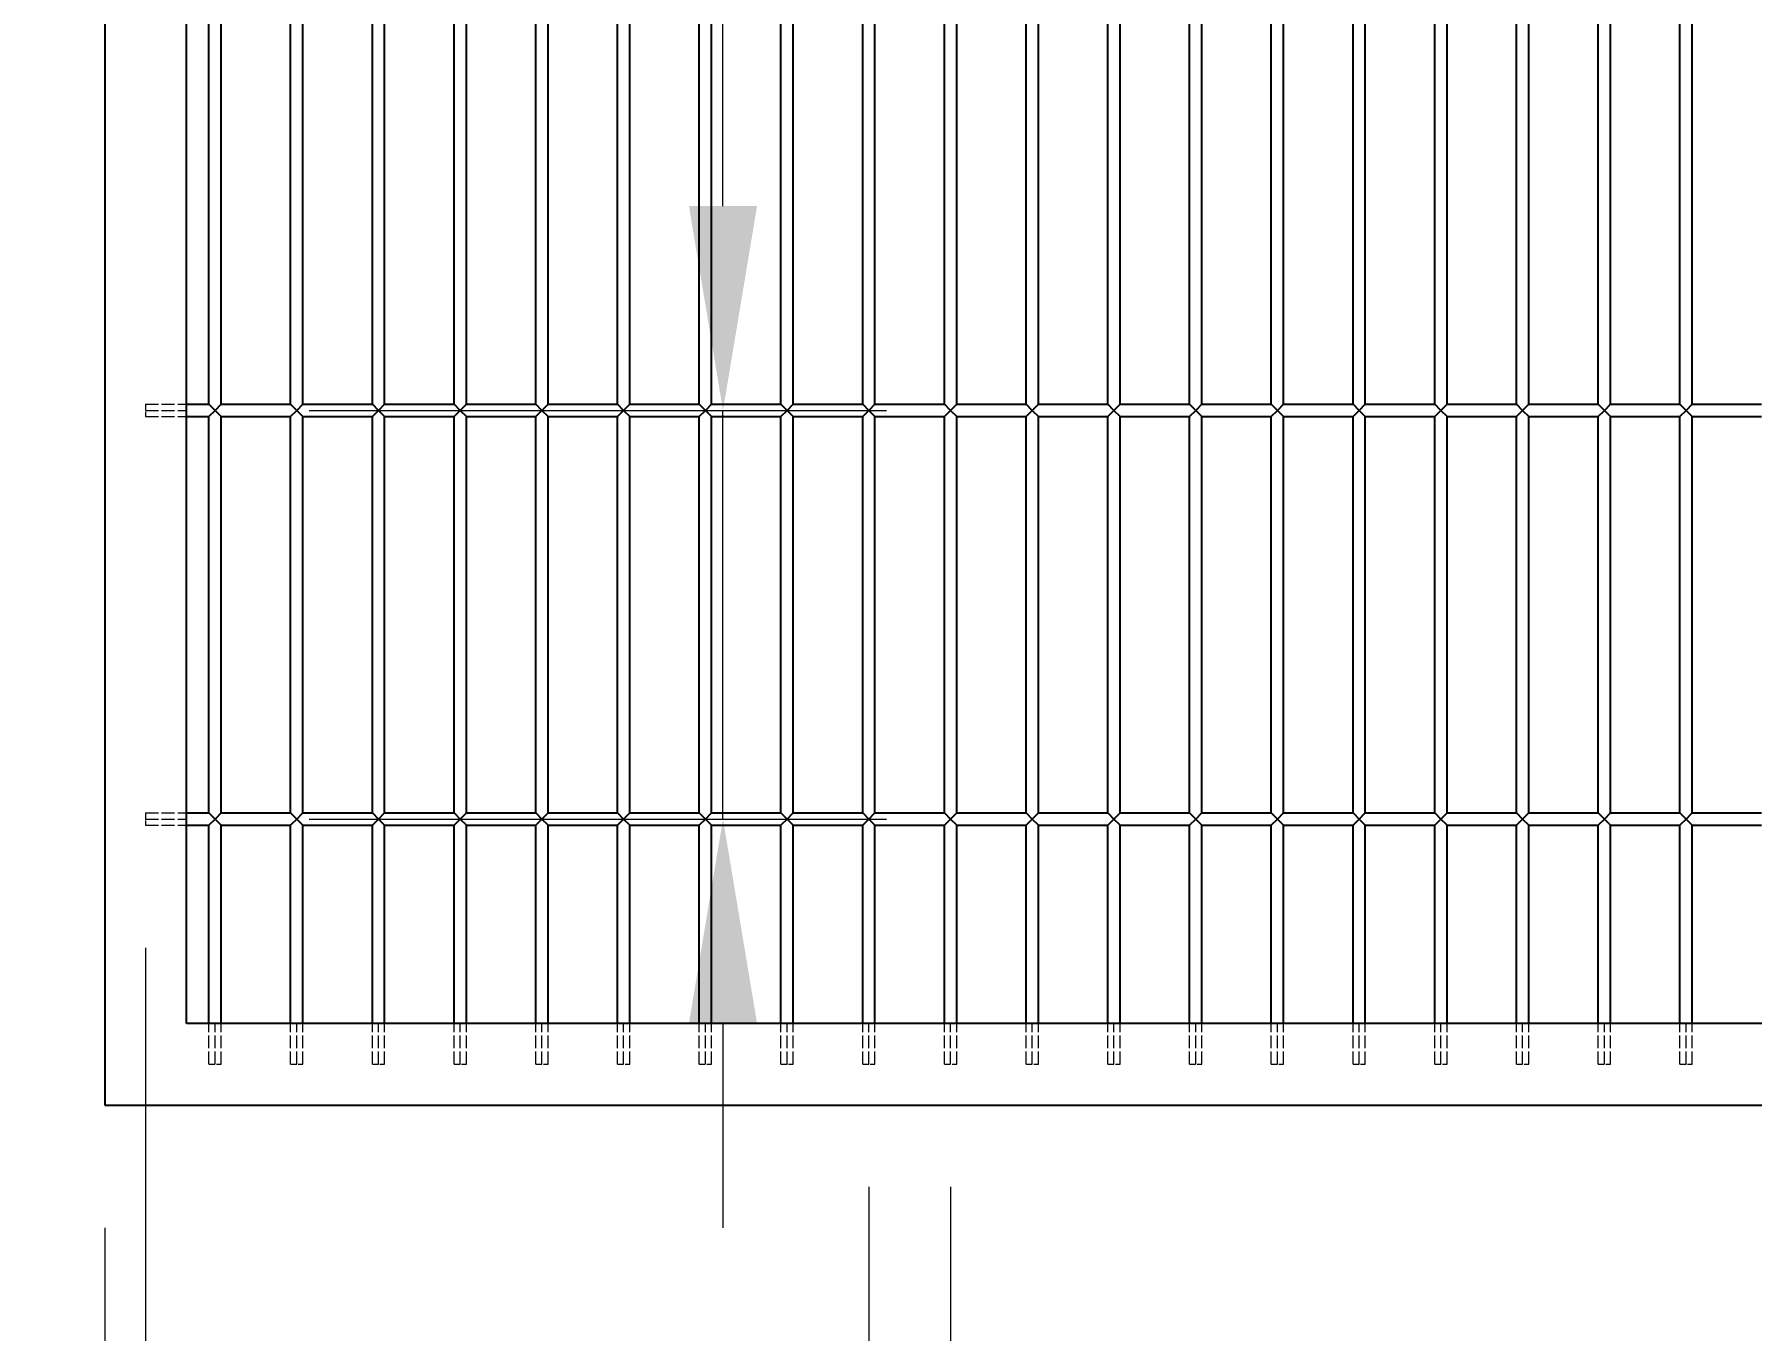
# Model space of a CAD drawing. Header units: millimetres. Extents: x 120 to 9117, y 110 to 4090.
# Drawn here: x 2015.6 to 2435.8, y 1461.8 to 1779 of the extents above; entities that cross this region are included whole.
import ezdxf

# ---------------------------------------------------------------- set-up
doc = ezdxf.new("R2010")
doc.units = ezdxf.units.MM
doc.header["$LTSCALE"] = 20
doc.linetypes.add('DASHED', pattern=[0.2067, 0.1654, -0.0413])
doc.layers.add('可见 (ISO)', color=7, linetype='Continuous', lineweight=25)
doc.layers.add('尺寸 (ISO)', color=7, linetype='Continuous', lineweight=18, true_color=0x008000)
doc.layers.add('隐藏 (ISO)', color=5, linetype='DASHED', lineweight=18, true_color=0x0000ff)
doc.styles.add('最新国标', font='simfang.ttf')
doc.dimstyles.new('默认 (GB)', dxfattribs={"dimscale": 20, "dimtxt": 2.8, "dimasz": 2.5, "dimexe": 2, "dimexo": 1.5, "dimgap": 0.5, "dimtad": 1, "dimtoh": 1, "dimdsep": 46, "dimtxsty": '最新国标', "dimcen": 0.09, "dimdle": 10, "dimclrd": 256, "dimclre": 256, "dimclrt": 256, "dimaunit": 1, "dimadec": 3, "dimazin": 2, "dimtfac": 0.535714, "dimtdec": 3, "dimtmove": 0, "dimatfit": 3, "dimfxl": 0, "dimtolj": 1, "dimlwd": -1, "dimlwe": -1, "dimarcsym": 0})

# ---------------------------------------------------------------- blocks, each defined once
blk = doc.blocks.new('*D6')
at = {"layer": 'Defpoints', "color": 0, "transparency": 16777216}
for p in [(2032.78, 3517.01), (1668.69, 1517.01), (2032.78, 1517.01)]:
    blk.add_point(p, dxfattribs=at)
at = {"layer": '尺寸 (ISO)', "color": 116, "true_color": 0x00803f, "transparency": 16777216}
for p, q in [((2002.78, 3517.01), (1628.69, 3517.01)), ((1668.69, 3467.01), (1668.69, 1567.01)), ((2002.78, 1517.01), (1628.69, 1517.01))]:
    blk.add_line(p, q, dxfattribs=at)
for points in [[(1660.36, 3467.01), (1677.03, 3467.01), (1668.69, 3517.01)], [(1660.36, 1567.01), (1677.03, 1567.01), (1668.69, 1517.01)]]:
    blk.add_solid(points, dxfattribs=at)
at = {"layer": '尺寸 (ISO)', "transparency": 16777216, "insert": (1630.37, 2517.01), "char_height": 56, "attachment_point": 5, "rotation": 90, "style": '最新国标'}
blk.add_mtext('\\A1;2000', dxfattribs=at)
blk = doc.blocks.new('*D8')
at = {"layer": 'Defpoints', "color": 0, "transparency": 16777216}
for p in [(2219.78, 1527.01), (2239.78, 1527.01), (2239.78, 1373.84)]:
    blk.add_point(p, dxfattribs=at)
at = {"layer": '尺寸 (ISO)', "color": 116, "true_color": 0x00803f, "transparency": 16777216}
for p, q in [((2219.78, 1497.01), (2219.78, 1333.84)), ((2239.78, 1497.01), (2239.78, 1333.84)), ((2169.78, 1373.84), (2119.78, 1373.84)), ((2219.78, 1373.84), (2239.78, 1373.84)), ((2289.78, 1373.84), (2433.38, 1373.84))]:
    blk.add_line(p, q, dxfattribs=at)
for points in [[(2169.78, 1382.17), (2169.78, 1365.51), (2219.78, 1373.84)], [(2289.78, 1382.17), (2289.78, 1365.51), (2239.78, 1373.84)]]:
    blk.add_solid(points, dxfattribs=at)
at = {"layer": '尺寸 (ISO)', "transparency": 16777216, "insert": (2386.58, 1412.16), "char_height": 56, "attachment_point": 5, "style": '最新国标'}
blk.add_mtext('\\A1;20', dxfattribs=at)
blk = doc.blocks.new('*D9')
at = {"layer": 'Defpoints', "color": 0, "transparency": 16777216}
for p in [(2052.78, 1687.01), (2052.78, 1587.01), (2184.09, 1587.01)]:
    blk.add_point(p, dxfattribs=at)
at = {"layer": '尺寸 (ISO)', "color": 116, "true_color": 0x00803f, "transparency": 16777216}
for p, q in [((2184.09, 1737.01), (2184.09, 1982.31)), ((2082.78, 1687.01), (2224.09, 1687.01)), ((2184.09, 1587.01), (2184.09, 1687.01)), ((2082.78, 1587.01), (2224.09, 1587.01)), ((2184.09, 1537.01), (2184.09, 1487.01))]:
    blk.add_line(p, q, dxfattribs=at)
for points in [[(2175.76, 1737.01), (2192.43, 1737.01), (2184.09, 1687.01)], [(2175.76, 1537.01), (2192.43, 1537.01), (2184.09, 1587.01)]]:
    blk.add_solid(points, dxfattribs=at)
at = {"layer": '尺寸 (ISO)', "transparency": 16777216, "insert": (2145.77, 1917.59), "char_height": 56, "attachment_point": 5, "rotation": 90, "style": '最新国标'}
blk.add_mtext('\\A1;100', dxfattribs=at)
blk = doc.blocks.new('*D10')
at = {"layer": 'Defpoints', "color": 0, "transparency": 16777216}
for p in [(1852.78, 2507.01), (2052.78, 2507.01), (2032.78, 1517.01)]:
    blk.add_point(p, dxfattribs=at)
at = {"layer": '尺寸 (ISO)', "color": 116, "true_color": 0x00803f, "transparency": 16777216}
for p, q in [((2022.78, 2507.01), (1812.78, 2507.01)), ((1852.78, 1567.01), (1852.78, 2457.01)), ((2002.78, 1517.01), (1812.78, 1517.01))]:
    blk.add_line(p, q, dxfattribs=at)
for points in [[(1844.45, 2457.01), (1861.11, 2457.01), (1852.78, 2507.01)], [(1844.45, 1567.01), (1861.11, 1567.01), (1852.78, 1517.01)]]:
    blk.add_solid(points, dxfattribs=at)
at = {"layer": '尺寸 (ISO)', "transparency": 16777216, "insert": (1814.46, 2012.01), "char_height": 56, "attachment_point": 5, "rotation": 90, "style": '最新国标'}
blk.add_mtext('\\A1;990', dxfattribs=at)
blk = doc.blocks.new('_DotSmall')
at = {"color": 0, "linetype": 'ByBlock', "const_width": 0.5}
blk.add_lwpolyline([(-0.0625, 0, 1), (0.0625, 0, 1)], format="xyb", close=True, dxfattribs=at)
blk = doc.blocks.new('*D20')
at = {"layer": 'Defpoints', "color": 0, "transparency": 16777216}
for p in [(2042.78, 1585.51), (2032.78, 1517.01), (2042.78, 1208.28)]:
    blk.add_point(p, dxfattribs=at)
at = {"layer": '尺寸 (ISO)', "color": 116, "true_color": 0x00803f, "transparency": 16777216}
for p, q in [((2042.78, 1555.51), (2042.78, 1168.28)), ((2032.78, 1487.01), (2032.78, 1168.28)), ((1982.78, 1208.28), (1844.3, 1208.28)), ((2042.78, 1208.28), (2032.78, 1208.28)), ((2042.78, 1208.28), (2142.78, 1208.28))]:
    blk.add_line(p, q, dxfattribs=at)
blk.add_solid([(1982.78, 1216.61), (1982.78, 1199.94), (2032.78, 1208.28)], dxfattribs=at)
at = {"layer": '尺寸 (ISO)', "color": 116, "true_color": 0x00803f, "transparency": 16777216, "xscale": 50, "yscale": 50, "zscale": 50, "rotation": 180}
blk.add_blockref('_DotSmall', (2042.78, 1208.28), dxfattribs=at)
at = {"layer": '尺寸 (ISO)', "transparency": 16777216, "insert": (1888.54, 1246.6), "char_height": 56, "attachment_point": 5, "style": '最新国标'}
blk.add_mtext('\\A1;10', dxfattribs=at)
blk = doc.blocks.new('*D21')
at = {"layer": 'Defpoints', "color": 0, "transparency": 16777216}
for p in [(2042.78, 1585.51), (2747.78, 1585.51), (2747.78, 1208.28)]:
    blk.add_point(p, dxfattribs=at)
at = {"layer": '尺寸 (ISO)', "color": 116, "true_color": 0x00803f, "transparency": 16777216}
for p, q in [((2042.78, 1555.51), (2042.78, 1168.28)), ((2747.78, 1555.51), (2747.78, 1168.28)), ((2042.78, 1208.28), (2697.78, 1208.28))]:
    blk.add_line(p, q, dxfattribs=at)
blk.add_solid([(2697.78, 1216.61), (2697.78, 1199.94), (2747.78, 1208.28)], dxfattribs=at)
at = {"layer": '尺寸 (ISO)', "color": 116, "true_color": 0x00803f, "transparency": 16777216, "xscale": 50, "yscale": 50, "zscale": 50, "rotation": 180}
blk.add_blockref('_DotSmall', (2042.78, 1208.28), dxfattribs=at)
at = {"layer": '尺寸 (ISO)', "transparency": 16777216, "insert": (2532.78, 1246.6), "char_height": 56, "attachment_point": 5, "style": '最新国标'}
blk.add_mtext('\\A1;705', dxfattribs=at)

msp = doc.modelspace()

# ---------------------------------------------------------------- linework, layer by layer
at = {"layer": '可见 (ISO)'}
for p, q in [((2032.78, 3517.011), (2032.78, 1517.011)), ((2052.78, 1537.011), (2052.78, 2507.011)), ((2058.28, 1688.511), (2058.28, 1785.511)), ((2061.28, 1688.511), (2061.28, 1785.511)), ((2078.28, 1688.511), (2078.28, 1785.511)), ((2081.28, 1688.511), (2081.28, 1785.511)), ((2098.28, 1688.511), (2098.28, 1785.511)), ((2101.28, 1688.511), (2101.28, 1785.511)), ((2118.28, 1688.511), (2118.28, 1785.511)), ((2121.28, 1688.511), (2121.28, 1785.511)), ((2138.28, 1688.511), (2138.28, 1785.511)), ((2141.28, 1688.511), (2141.28, 1785.511)), ((2158.28, 1688.511), (2158.28, 1785.511)), ((2161.28, 1688.511), (2161.28, 1785.511)), ((2178.28, 1688.511), (2178.28, 1785.511)), ((2181.28, 1688.511), (2181.28, 1785.511)), ((2198.28, 1688.511), (2198.28, 1785.511)), ((2201.28, 1688.511), (2201.28, 1785.511)), ((2218.28, 1688.511), (2218.28, 1785.511)), ((2221.28, 1688.511), (2221.28, 1785.511)), ((2238.28, 1688.511), (2238.28, 1785.511)), ((2241.28, 1688.511), (2241.28, 1785.511)), ((2258.28, 1688.511), (2258.28, 1785.511)), ((2261.28, 1688.511), (2261.28, 1785.511)), ((2278.28, 1688.511), (2278.28, 1785.511)), ((2281.28, 1688.511), (2281.28, 1785.511)), ((2298.28, 1688.511), (2298.28, 1785.511)), ((2301.28, 1688.511), (2301.28, 1785.511)), ((2318.28, 1688.511), (2318.28, 1785.511)), ((2321.28, 1688.511), (2321.28, 1785.511)), ((2338.28, 1688.511), (2338.28, 1785.511)), ((2341.28, 1688.511), (2341.28, 1785.511)), ((2358.28, 1688.511), (2358.28, 1785.511)), ((2361.28, 1688.511), (2361.28, 1785.511)), ((2378.28, 1688.511), (2378.28, 1785.511)), ((2381.28, 1688.511), (2381.28, 1785.511)), ((2398.28, 1688.511), (2398.28, 1785.511)), ((2401.28, 1688.511), (2401.28, 1785.511)), ((2418.28, 1688.511), (2418.28, 1785.511)), ((2421.28, 1688.511), (2421.28, 1785.511)), ((2052.78, 1688.511), (2058.28, 1688.511)), ((2052.78, 1685.511), (2058.28, 1685.511)), ((2059.78, 1687.011), (2058.28, 1688.511)), ((2058.28, 1685.511), (2059.78, 1687.011)), ((2058.28, 1588.511), (2058.28, 1685.511)), ((2061.28, 1688.511), (2059.78, 1687.011)), ((2059.78, 1687.011), (2061.28, 1685.511)), ((2061.28, 1688.511), (2078.28, 1688.511)), ((2061.28, 1685.511), (2078.28, 1685.511)), ((2061.28, 1588.511), (2061.28, 1685.511)), ((2079.78, 1687.011), (2078.28, 1688.511)), ((2078.28, 1685.511), (2079.78, 1687.011)), ((2078.28, 1588.511), (2078.28, 1685.511)), ((2081.28, 1688.511), (2079.78, 1687.011)), ((2079.78, 1687.011), (2081.28, 1685.511)), ((2081.28, 1688.511), (2098.28, 1688.511)), ((2081.28, 1685.511), (2098.28, 1685.511)), ((2081.28, 1588.511), (2081.28, 1685.511)), ((2099.78, 1687.011), (2098.28, 1688.511)), ((2098.28, 1685.511), (2099.78, 1687.011)), ((2098.28, 1588.511), (2098.28, 1685.511)), ((2101.28, 1688.511), (2099.78, 1687.011)), ((2099.78, 1687.011), (2101.28, 1685.511)), ((2101.28, 1688.511), (2118.28, 1688.511)), ((2101.28, 1685.511), (2118.28, 1685.511)), ((2101.28, 1588.511), (2101.28, 1685.511)), ((2119.78, 1687.011), (2118.28, 1688.511)), ((2118.28, 1685.511), (2119.78, 1687.011)), ((2118.28, 1588.511), (2118.28, 1685.511)), ((2121.28, 1688.511), (2119.78, 1687.011)), ((2119.78, 1687.011), (2121.28, 1685.511)), ((2121.28, 1688.511), (2138.28, 1688.511)), ((2121.28, 1685.511), (2138.28, 1685.511)), ((2121.28, 1588.511), (2121.28, 1685.511)), ((2139.78, 1687.011), (2138.28, 1688.511)), ((2138.28, 1685.511), (2139.78, 1687.011)), ((2138.28, 1588.511), (2138.28, 1685.511)), ((2141.28, 1688.511), (2139.78, 1687.011)), ((2139.78, 1687.011), (2141.28, 1685.511)), ((2141.28, 1688.511), (2158.28, 1688.511)), ((2141.28, 1685.511), (2158.28, 1685.511)), ((2141.28, 1588.511), (2141.28, 1685.511)), ((2159.78, 1687.011), (2158.28, 1688.511)), ((2158.28, 1685.511), (2159.78, 1687.011)), ((2158.28, 1588.511), (2158.28, 1685.511)), ((2161.28, 1688.511), (2159.78, 1687.011)), ((2159.78, 1687.011), (2161.28, 1685.511)), ((2161.28, 1688.511), (2178.28, 1688.511)), ((2161.28, 1685.511), (2178.28, 1685.511)), ((2161.28, 1588.511), (2161.28, 1685.511)), ((2179.78, 1687.011), (2178.28, 1688.511)), ((2178.28, 1685.511), (2179.78, 1687.011)), ((2178.28, 1588.511), (2178.28, 1685.511)), ((2181.28, 1688.511), (2179.78, 1687.011)), ((2179.78, 1687.011), (2181.28, 1685.511)), ((2181.28, 1688.511), (2198.28, 1688.511)), ((2181.28, 1685.511), (2198.28, 1685.511)), ((2181.28, 1588.511), (2181.28, 1685.511)), ((2199.78, 1687.011), (2198.28, 1688.511)), ((2198.28, 1685.511), (2199.78, 1687.011)), ((2198.28, 1588.511), (2198.28, 1685.511)), ((2201.28, 1688.511), (2199.78, 1687.011)), ((2199.78, 1687.011), (2201.28, 1685.511)), ((2201.28, 1688.511), (2218.28, 1688.511)), ((2201.28, 1685.511), (2218.28, 1685.511)), ((2201.28, 1588.511), (2201.28, 1685.511)), ((2219.78, 1687.011), (2218.28, 1688.511)), ((2218.28, 1685.511), (2219.78, 1687.011)), ((2218.28, 1588.511), (2218.28, 1685.511)), ((2221.28, 1688.511), (2219.78, 1687.011)), ((2219.78, 1687.011), (2221.28, 1685.511)), ((2221.28, 1688.511), (2238.28, 1688.511)), ((2221.28, 1685.511), (2238.28, 1685.511)), ((2221.28, 1588.511), (2221.28, 1685.511)), ((2239.78, 1687.011), (2238.28, 1688.511)), ((2238.28, 1685.511), (2239.78, 1687.011)), ((2238.28, 1588.511), (2238.28, 1685.511)), ((2241.28, 1688.511), (2239.78, 1687.011)), ((2239.78, 1687.011), (2241.28, 1685.511)), ((2241.28, 1688.511), (2258.28, 1688.511)), ((2241.28, 1685.511), (2258.28, 1685.511)), ((2241.28, 1588.511), (2241.28, 1685.511)), ((2259.78, 1687.011), (2258.28, 1688.511)), ((2258.28, 1685.511), (2259.78, 1687.011)), ((2258.28, 1588.511), (2258.28, 1685.511)), ((2261.28, 1688.511), (2259.78, 1687.011)), ((2259.78, 1687.011), (2261.28, 1685.511)), ((2261.28, 1688.511), (2278.28, 1688.511)), ((2261.28, 1685.511), (2278.28, 1685.511)), ((2261.28, 1588.511), (2261.28, 1685.511)), ((2279.78, 1687.011), (2278.28, 1688.511)), ((2278.28, 1685.511), (2279.78, 1687.011)), ((2278.28, 1588.511), (2278.28, 1685.511)), ((2281.28, 1688.511), (2279.78, 1687.011)), ((2279.78, 1687.011), (2281.28, 1685.511)), ((2281.28, 1688.511), (2298.28, 1688.511)), ((2281.28, 1685.511), (2298.28, 1685.511)), ((2281.28, 1588.511), (2281.28, 1685.511)), ((2299.78, 1687.011), (2298.28, 1688.511)), ((2298.28, 1685.511), (2299.78, 1687.011)), ((2298.28, 1588.511), (2298.28, 1685.511)), ((2301.28, 1688.511), (2299.78, 1687.011)), ((2299.78, 1687.011), (2301.28, 1685.511)), ((2301.28, 1688.511), (2318.28, 1688.511)), ((2301.28, 1685.511), (2318.28, 1685.511)), ((2301.28, 1588.511), (2301.28, 1685.511)), ((2319.78, 1687.011), (2318.28, 1688.511)), ((2318.28, 1685.511), (2319.78, 1687.011)), ((2318.28, 1588.511), (2318.28, 1685.511)), ((2321.28, 1688.511), (2319.78, 1687.011)), ((2319.78, 1687.011), (2321.28, 1685.511)), ((2321.28, 1688.511), (2338.28, 1688.511)), ((2321.28, 1685.511), (2338.28, 1685.511)), ((2321.28, 1588.511), (2321.28, 1685.511)), ((2339.78, 1687.011), (2338.28, 1688.511)), ((2338.28, 1685.511), (2339.78, 1687.011)), ((2338.28, 1588.511), (2338.28, 1685.511)), ((2341.28, 1688.511), (2339.78, 1687.011)), ((2339.78, 1687.011), (2341.28, 1685.511)), ((2341.28, 1688.511), (2358.28, 1688.511)), ((2341.28, 1685.511), (2358.28, 1685.511)), ((2341.28, 1588.511), (2341.28, 1685.511)), ((2359.78, 1687.011), (2358.28, 1688.511)), ((2358.28, 1685.511), (2359.78, 1687.011)), ((2358.28, 1588.511), (2358.28, 1685.511)), ((2361.28, 1688.511), (2359.78, 1687.011)), ((2359.78, 1687.011), (2361.28, 1685.511)), ((2361.28, 1688.511), (2378.28, 1688.511)), ((2361.28, 1685.511), (2378.28, 1685.511)), ((2361.28, 1588.511), (2361.28, 1685.511)), ((2379.78, 1687.011), (2378.28, 1688.511)), ((2378.28, 1685.511), (2379.78, 1687.011)), ((2378.28, 1588.511), (2378.28, 1685.511)), ((2381.28, 1688.511), (2379.78, 1687.011)), ((2379.78, 1687.011), (2381.28, 1685.511)), ((2381.28, 1688.511), (2398.28, 1688.511)), ((2381.28, 1685.511), (2398.28, 1685.511)), ((2381.28, 1588.511), (2381.28, 1685.511)), ((2399.78, 1687.011), (2398.28, 1688.511)), ((2398.28, 1685.511), (2399.78, 1687.011)), ((2398.28, 1588.511), (2398.28, 1685.511)), ((2401.28, 1688.511), (2399.78, 1687.011)), ((2399.78, 1687.011), (2401.28, 1685.511)), ((2401.28, 1688.511), (2418.28, 1688.511)), ((2401.28, 1685.511), (2418.28, 1685.511)), ((2401.28, 1588.511), (2401.28, 1685.511)), ((2419.78, 1687.011), (2418.28, 1688.511)), ((2418.28, 1685.511), (2419.78, 1687.011)), ((2418.28, 1588.511), (2418.28, 1685.511)), ((2421.28, 1688.511), (2419.78, 1687.011)), ((2419.78, 1687.011), (2421.28, 1685.511)), ((2421.28, 1688.511), (2438.28, 1688.511)), ((2421.28, 1685.511), (2438.28, 1685.511)), ((2421.28, 1588.511), (2421.28, 1685.511)), ((2052.78, 1588.511), (2058.28, 1588.511)), ((2052.78, 1585.511), (2058.28, 1585.511)), ((2059.78, 1587.011), (2058.28, 1588.511)), ((2058.28, 1585.511), (2059.78, 1587.011)), ((2058.28, 1537.011), (2058.28, 1585.511)), ((2061.28, 1588.511), (2059.78, 1587.011)), ((2059.78, 1587.011), (2061.28, 1585.511)), ((2061.28, 1588.511), (2078.28, 1588.511)), ((2061.28, 1585.511), (2078.28, 1585.511)), ((2061.28, 1537.011), (2061.28, 1585.511)), ((2078.28, 1588.511), (2079.78, 1587.011)), ((2079.78, 1587.011), (2078.28, 1585.511)), ((2078.28, 1537.011), (2078.28, 1585.511)), ((2079.78, 1587.011), (2081.28, 1588.511)), ((2081.28, 1585.511), (2079.78, 1587.011)), ((2081.28, 1588.511), (2098.28, 1588.511)), ((2081.28, 1537.011), (2081.28, 1585.511)), ((2081.28, 1585.511), (2098.28, 1585.511)), ((2098.28, 1588.511), (2099.78, 1587.011)), ((2099.78, 1587.011), (2098.28, 1585.511)), ((2098.28, 1537.011), (2098.28, 1585.511)), ((2099.78, 1587.011), (2101.28, 1588.511)), ((2101.28, 1585.511), (2099.78, 1587.011)), ((2101.28, 1588.511), (2118.28, 1588.511)), ((2101.28, 1537.011), (2101.28, 1585.511)), ((2101.28, 1585.511), (2118.28, 1585.511)), ((2118.28, 1588.511), (2119.78, 1587.011)), ((2119.78, 1587.011), (2118.28, 1585.511)), ((2118.28, 1537.011), (2118.28, 1585.511)), ((2119.78, 1587.011), (2121.28, 1588.511)), ((2121.28, 1585.511), (2119.78, 1587.011)), ((2121.28, 1588.511), (2138.28, 1588.511)), ((2121.28, 1537.011), (2121.28, 1585.511)), ((2121.28, 1585.511), (2138.28, 1585.511)), ((2138.28, 1588.511), (2139.78, 1587.011)), ((2139.78, 1587.011), (2138.28, 1585.511)), ((2138.28, 1537.011), (2138.28, 1585.511)), ((2139.78, 1587.011), (2141.28, 1588.511)), ((2141.28, 1585.511), (2139.78, 1587.011)), ((2141.28, 1588.511), (2158.28, 1588.511)), ((2141.28, 1537.011), (2141.28, 1585.511)), ((2141.28, 1585.511), (2158.28, 1585.511)), ((2158.28, 1588.511), (2159.78, 1587.011)), ((2159.78, 1587.011), (2158.28, 1585.511)), ((2158.28, 1537.011), (2158.28, 1585.511)), ((2159.78, 1587.011), (2161.28, 1588.511)), ((2161.28, 1585.511), (2159.78, 1587.011)), ((2161.28, 1588.511), (2178.28, 1588.511)), ((2161.28, 1537.011), (2161.28, 1585.511)), ((2161.28, 1585.511), (2178.28, 1585.511)), ((2178.28, 1588.511), (2179.78, 1587.011)), ((2179.78, 1587.011), (2178.28, 1585.511)), ((2178.28, 1537.011), (2178.28, 1585.511)), ((2179.78, 1587.011), (2181.28, 1588.511)), ((2181.28, 1585.511), (2179.78, 1587.011)), ((2181.28, 1588.511), (2198.28, 1588.511)), ((2181.28, 1537.011), (2181.28, 1585.511)), ((2181.28, 1585.511), (2198.28, 1585.511)), ((2198.28, 1588.511), (2199.78, 1587.011)), ((2199.78, 1587.011), (2198.28, 1585.511)), ((2198.28, 1537.011), (2198.28, 1585.511)), ((2199.78, 1587.011), (2201.28, 1588.511)), ((2201.28, 1585.511), (2199.78, 1587.011)), ((2201.28, 1588.511), (2218.28, 1588.511)), ((2201.28, 1537.011), (2201.28, 1585.511)), ((2201.28, 1585.511), (2218.28, 1585.511)), ((2218.28, 1588.511), (2219.78, 1587.011)), ((2219.78, 1587.011), (2218.28, 1585.511)), ((2218.28, 1537.011), (2218.28, 1585.511)), ((2219.78, 1587.011), (2221.28, 1588.511)), ((2221.28, 1585.511), (2219.78, 1587.011)), ((2221.28, 1588.511), (2238.28, 1588.511)), ((2221.28, 1537.011), (2221.28, 1585.511)), ((2221.28, 1585.511), (2238.28, 1585.511)), ((2238.28, 1588.511), (2239.78, 1587.011)), ((2239.78, 1587.011), (2238.28, 1585.511)), ((2238.28, 1537.011), (2238.28, 1585.511)), ((2239.78, 1587.011), (2241.28, 1588.511)), ((2241.28, 1585.511), (2239.78, 1587.011)), ((2241.28, 1588.511), (2258.28, 1588.511)), ((2241.28, 1537.011), (2241.28, 1585.511)), ((2241.28, 1585.511), (2258.28, 1585.511)), ((2258.28, 1588.511), (2259.78, 1587.011)), ((2259.78, 1587.011), (2258.28, 1585.511)), ((2258.28, 1537.011), (2258.28, 1585.511)), ((2259.78, 1587.011), (2261.28, 1588.511)), ((2261.28, 1585.511), (2259.78, 1587.011)), ((2261.28, 1588.511), (2278.28, 1588.511)), ((2261.28, 1537.011), (2261.28, 1585.511)), ((2261.28, 1585.511), (2278.28, 1585.511)), ((2278.28, 1588.511), (2279.78, 1587.011)), ((2279.78, 1587.011), (2278.28, 1585.511)), ((2278.28, 1537.011), (2278.28, 1585.511)), ((2279.78, 1587.011), (2281.28, 1588.511)), ((2281.28, 1585.511), (2279.78, 1587.011)), ((2281.28, 1588.511), (2298.28, 1588.511)), ((2281.28, 1537.011), (2281.28, 1585.511)), ((2281.28, 1585.511), (2298.28, 1585.511)), ((2298.28, 1588.511), (2299.78, 1587.011)), ((2299.78, 1587.011), (2298.28, 1585.511)), ((2298.28, 1537.011), (2298.28, 1585.511)), ((2299.78, 1587.011), (2301.28, 1588.511)), ((2301.28, 1585.511), (2299.78, 1587.011)), ((2301.28, 1588.511), (2318.28, 1588.511)), ((2301.28, 1537.011), (2301.28, 1585.511)), ((2301.28, 1585.511), (2318.28, 1585.511)), ((2318.28, 1588.511), (2319.78, 1587.011)), ((2319.78, 1587.011), (2318.28, 1585.511)), ((2318.28, 1537.011), (2318.28, 1585.511)), ((2319.78, 1587.011), (2321.28, 1588.511)), ((2321.28, 1585.511), (2319.78, 1587.011)), ((2321.28, 1588.511), (2338.28, 1588.511)), ((2321.28, 1537.011), (2321.28, 1585.511)), ((2321.28, 1585.511), (2338.28, 1585.511)), ((2338.28, 1588.511), (2339.78, 1587.011)), ((2339.78, 1587.011), (2338.28, 1585.511)), ((2338.28, 1537.011), (2338.28, 1585.511)), ((2339.78, 1587.011), (2341.28, 1588.511)), ((2341.28, 1585.511), (2339.78, 1587.011)), ((2341.28, 1588.511), (2358.28, 1588.511)), ((2341.28, 1537.011), (2341.28, 1585.511)), ((2341.28, 1585.511), (2358.28, 1585.511)), ((2358.28, 1588.511), (2359.78, 1587.011)), ((2359.78, 1587.011), (2358.28, 1585.511)), ((2358.28, 1537.011), (2358.28, 1585.511)), ((2359.78, 1587.011), (2361.28, 1588.511)), ((2361.28, 1585.511), (2359.78, 1587.011)), ((2361.28, 1588.511), (2378.28, 1588.511)), ((2361.28, 1537.011), (2361.28, 1585.511)), ((2361.28, 1585.511), (2378.28, 1585.511)), ((2378.28, 1588.511), (2379.78, 1587.011)), ((2379.78, 1587.011), (2378.28, 1585.511)), ((2378.28, 1537.011), (2378.28, 1585.511)), ((2379.78, 1587.011), (2381.28, 1588.511)), ((2381.28, 1585.511), (2379.78, 1587.011)), ((2381.28, 1588.511), (2398.28, 1588.511)), ((2381.28, 1537.011), (2381.28, 1585.511)), ((2381.28, 1585.511), (2398.28, 1585.511)), ((2398.28, 1588.511), (2399.78, 1587.011)), ((2399.78, 1587.011), (2398.28, 1585.511)), ((2398.28, 1537.011), (2398.28, 1585.511)), ((2399.78, 1587.011), (2401.28, 1588.511)), ((2401.28, 1585.511), (2399.78, 1587.011)), ((2401.28, 1588.511), (2418.28, 1588.511)), ((2401.28, 1537.011), (2401.28, 1585.511)), ((2401.28, 1585.511), (2418.28, 1585.511)), ((2418.28, 1588.511), (2419.78, 1587.011)), ((2419.78, 1587.011), (2418.28, 1585.511)), ((2418.28, 1537.011), (2418.28, 1585.511)), ((2419.78, 1587.011), (2421.28, 1588.511)), ((2421.28, 1585.511), (2419.78, 1587.011)), ((2421.28, 1588.511), (2438.28, 1588.511)), ((2421.28, 1537.011), (2421.28, 1585.511)), ((2421.28, 1585.511), (2438.28, 1585.511)), ((2787.78, 1537.011), (2052.78, 1537.011)), ((2032.78, 1517.011), (2807.78, 1517.011))]:
    msp.add_line(p, q, dxfattribs=at)
at = {"layer": '隐藏 (ISO)', "ltscale": 0.448684}
for p, q in [((2042.78, 1688.511), (2042.78, 1685.511)), ((2042.78, 1588.511), (2042.78, 1585.511)), ((2058.28, 1527.011), (2061.28, 1527.011)), ((2078.28, 1527.011), (2081.28, 1527.011)), ((2098.28, 1527.011), (2101.28, 1527.011)), ((2118.28, 1527.011), (2121.28, 1527.011)), ((2138.28, 1527.011), (2141.28, 1527.011)), ((2158.28, 1527.011), (2161.28, 1527.011)), ((2178.28, 1527.011), (2181.28, 1527.011)), ((2198.28, 1527.011), (2201.28, 1527.011)), ((2218.28, 1527.011), (2221.28, 1527.011)), ((2238.28, 1527.011), (2241.28, 1527.011)), ((2258.28, 1527.011), (2261.28, 1527.011)), ((2278.28, 1527.011), (2281.28, 1527.011)), ((2298.28, 1527.011), (2301.28, 1527.011)), ((2318.28, 1527.011), (2321.28, 1527.011)), ((2338.28, 1527.011), (2341.28, 1527.011)), ((2358.28, 1527.011), (2361.28, 1527.011)), ((2378.28, 1527.011), (2381.28, 1527.011)), ((2398.28, 1527.011), (2401.28, 1527.011)), ((2418.28, 1527.011), (2421.28, 1527.011))]:
    msp.add_line(p, q, dxfattribs=at)
at = {"layer": '隐藏 (ISO)', "ltscale": 0.952248}
for p, q in [((2042.78, 1688.511), (2052.78, 1688.511)), ((2042.78, 1687.011), (2052.78, 1687.011)), ((2042.78, 1685.511), (2052.78, 1685.511)), ((2042.78, 1588.511), (2052.78, 1588.511)), ((2042.78, 1587.011), (2052.78, 1587.011)), ((2042.78, 1585.511), (2052.78, 1585.511)), ((2058.28, 1527.011), (2058.28, 1537.011)), ((2059.78, 1527.011), (2059.78, 1537.011)), ((2061.28, 1527.011), (2061.28, 1537.011)), ((2078.28, 1527.011), (2078.28, 1537.011)), ((2079.78, 1527.011), (2079.78, 1537.011)), ((2081.28, 1527.011), (2081.28, 1537.011)), ((2098.28, 1527.011), (2098.28, 1537.011)), ((2099.78, 1527.011), (2099.78, 1537.011)), ((2101.28, 1527.011), (2101.28, 1537.011)), ((2118.28, 1527.011), (2118.28, 1537.011)), ((2119.78, 1527.011), (2119.78, 1537.011)), ((2121.28, 1527.011), (2121.28, 1537.011)), ((2138.28, 1527.011), (2138.28, 1537.011)), ((2139.78, 1527.011), (2139.78, 1537.011)), ((2141.28, 1527.011), (2141.28, 1537.011)), ((2158.28, 1527.011), (2158.28, 1537.011)), ((2159.78, 1527.011), (2159.78, 1537.011)), ((2161.28, 1527.011), (2161.28, 1537.011)), ((2178.28, 1527.011), (2178.28, 1537.011)), ((2179.78, 1527.011), (2179.78, 1537.011)), ((2181.28, 1527.011), (2181.28, 1537.011)), ((2198.28, 1527.011), (2198.28, 1537.011)), ((2199.78, 1527.011), (2199.78, 1537.011)), ((2201.28, 1527.011), (2201.28, 1537.011)), ((2218.28, 1527.011), (2218.28, 1537.011)), ((2219.78, 1527.011), (2219.78, 1537.011)), ((2221.28, 1527.011), (2221.28, 1537.011)), ((2238.28, 1527.011), (2238.28, 1537.011)), ((2239.78, 1527.011), (2239.78, 1537.011)), ((2241.28, 1527.011), (2241.28, 1537.011)), ((2258.28, 1527.011), (2258.28, 1537.011)), ((2259.78, 1527.011), (2259.78, 1537.011)), ((2261.28, 1527.011), (2261.28, 1537.011)), ((2278.28, 1527.011), (2278.28, 1537.011)), ((2279.78, 1527.011), (2279.78, 1537.011)), ((2281.28, 1527.011), (2281.28, 1537.011)), ((2298.28, 1527.011), (2298.28, 1537.011)), ((2299.78, 1527.011), (2299.78, 1537.011)), ((2301.28, 1527.011), (2301.28, 1537.011)), ((2318.28, 1527.011), (2318.28, 1537.011)), ((2319.78, 1527.011), (2319.78, 1537.011)), ((2321.28, 1527.011), (2321.28, 1537.011)), ((2338.28, 1527.011), (2338.28, 1537.011)), ((2339.78, 1527.011), (2339.78, 1537.011)), ((2341.28, 1527.011), (2341.28, 1537.011)), ((2358.28, 1527.011), (2358.28, 1537.011)), ((2359.78, 1527.011), (2359.78, 1537.011)), ((2361.28, 1527.011), (2361.28, 1537.011)), ((2378.28, 1527.011), (2378.28, 1537.011)), ((2379.78, 1527.011), (2379.78, 1537.011)), ((2381.28, 1527.011), (2381.28, 1537.011)), ((2398.28, 1527.011), (2398.28, 1537.011)), ((2399.78, 1527.011), (2399.78, 1537.011)), ((2401.28, 1527.011), (2401.28, 1537.011)), ((2418.28, 1527.011), (2418.28, 1537.011)), ((2419.78, 1527.011), (2419.78, 1537.011)), ((2421.28, 1527.011), (2421.28, 1537.011))]:
    msp.add_line(p, q, dxfattribs=at)

# ---------------------------------------------------------------- dimensions: what is measured, and where the dimension line sits
at = {"layer": '尺寸 (ISO)', "color": 116, "true_color": 0x00803f}
for base, p1, p2, angle, override, picture, middle in [((1668.693, 1517.011), (2032.78, 3517.011), (2032.78, 1517.011), 90, {"dimgap": 0.5, "dimtoh": 0, "dimdec": 2, "dimtol": 0, "dimlim": 0, "dimtp": 0, "dimtm": 0, "dimtdec": 3, "dimtofl": 0, "dimatfit": 1}, '*D6', (1668.693, 2517.011)), ((1852.78, 2507.011), (2032.78, 1517.011), (2052.78, 2507.011), 270, {"dimgap": 0.5, "dimtoh": 0, "dimdec": 2, "dimtol": 0, "dimlim": 0, "dimtp": 0, "dimtm": 0, "dimtdec": 3, "dimtofl": 0, "dimatfit": 1}, '*D10', (1852.78, 2012.011)), ((2184.094, 1587.011), (2052.78, 1687.011), (2052.78, 1587.011), 270, {"dimgap": 0.5, "dimtoh": 0, "dimdec": 2, "dimtol": 0, "dimlim": 0, "dimtp": 0, "dimtm": 0, "dimtdec": 3, "dimtofl": 1, "dimatfit": 1}, '*D9', (2184.094, 1917.594)), ((2042.78, 1208.278), (2032.78, 1517.011), (2042.78, 1585.511), 180, {"dimgap": 0.5, "dimtoh": 0, "dimdec": 2, "dimblk2": 'DotSmall', "dimsah": 1, "dimdle": 0, "dimtol": 0, "dimlim": 0, "dimtp": 0, "dimtm": 0, "dimtdec": 3, "dimtofl": 1, "dimatfit": 1}, '*D20', (1888.54, 1208.278)), ((2747.78, 1208.278), (2042.78, 1585.511), (2747.78, 1585.511), 180, {"dimgap": 0.5, "dimtoh": 0, "dimdec": 2, "dimblk1": 'DotSmall', "dimsah": 1, "dimdle": 0, "dimtol": 0, "dimlim": 0, "dimtp": 0, "dimtm": 0, "dimtdec": 3, "dimtofl": 0, "dimatfit": 1}, '*D21', (2532.78, 1208.278))]:
    dim = msp.add_linear_dim(base=base, p1=p1, p2=p2, angle=angle, dimstyle='默认 (GB)', override=override, dxfattribs=at)
    dim.commit()
    dim.dimension.update_dxf_attribs({"geometry": picture, "text_midpoint": middle, "dimtype": 160})
dim = msp.add_linear_dim(base=(2239.78, 1373.839), p1=(2219.78, 1527.011), p2=(2239.78, 1527.011), dimstyle='默认 (GB)', override={"dimgap": 0.5, "dimtoh": 0, "dimdec": 2, "dimtol": 0, "dimlim": 0, "dimtp": 0, "dimtm": 0, "dimtdec": 3, "dimtofl": 1, "dimatfit": 1}, dxfattribs=at)
dim.commit()
dim.dimension.update_dxf_attribs({"geometry": '*D8', "text_midpoint": (2386.58, 1373.839), "dimtype": 160})

doc.saveas('drawing.dxf')
